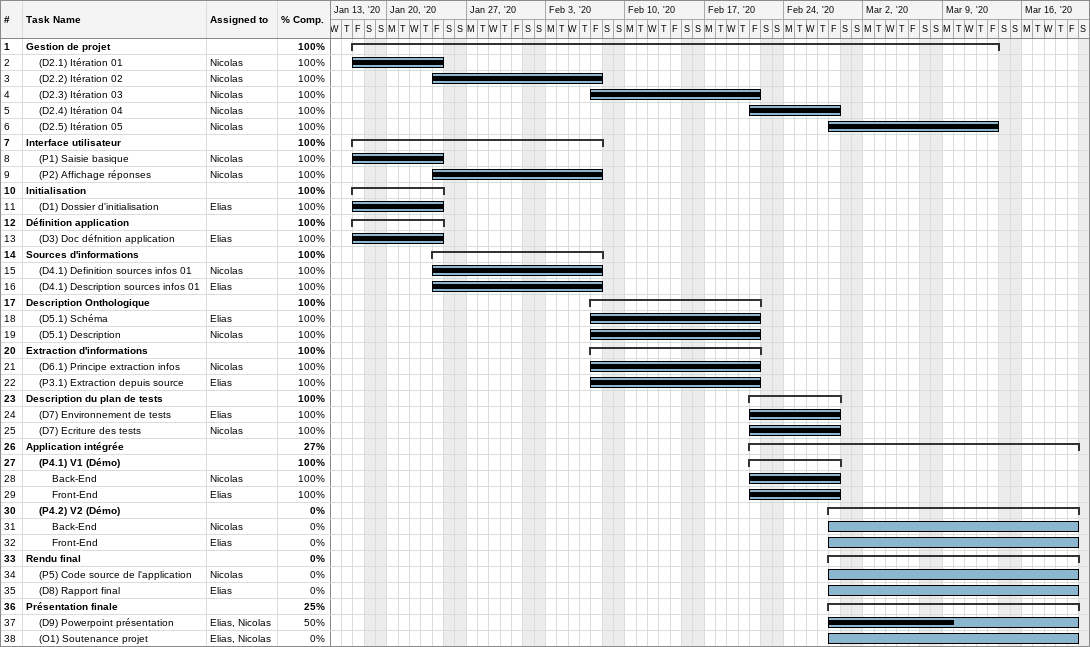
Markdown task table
| ID | Level | Task | Start | Finish | Resources | % complete |
|---|---|---|---|---|---|---|
| 1 | 1 | **Gestion de projet** | 2020-01-17 | 2020-03-13 |  | 100 |
| 2 | 2 | (D2.1) Itération 01 | 2020-01-17 | 2020-01-24 | Nicolas | 100 |
| 3 | 2 | (D2.2) Itération 02 | 2020-01-24 | 2020-02-07 | Nicolas | 100 |
| 4 | 2 | (D2.3) Itération 03 | 2020-02-07 | 2020-02-21 | Nicolas | 100 |
| 5 | 2 | (D2.4) Itération 04 | 2020-02-21 | 2020-02-28 | Nicolas | 100 |
| 6 | 2 | (D2.5) Itération 05 | 2020-02-28 | 2020-03-13 | Nicolas | 100 |
| 7 | 1 | **Interface utilisateur** | 2020-01-17 | 2020-02-07 |  | 100 |
| 8 | 2 | (P1) Saisie basique | 2020-01-17 | 2020-01-24 | Nicolas | 100 |
| 9 | 2 | (P2) Affichage réponses | 2020-01-24 | 2020-02-07 | Nicolas | 100 |
| 10 | 1 | **Initialisation** | 2020-01-17 | 2020-01-24 |  | 100 |
| 11 | 2 | (D1) Dossier d'initialisation | 2020-01-17 | 2020-01-24 | Elias | 100 |
| 12 | 1 | **Définition application** | 2020-01-17 | 2020-01-24 |  | 100 |
| 13 | 2 | (D3) Doc défnition application | 2020-01-17 | 2020-01-24 | Elias | 100 |
| 14 | 1 | **Sources d'informations** | 2020-01-24 | 2020-02-07 |  | 100 |
| 15 | 2 | (D4.1) Definition sources infos 01 | 2020-01-24 | 2020-02-07 | Nicolas | 100 |
| 16 | 2 | (D4.1) Description sources infos 01 | 2020-01-24 | 2020-02-07 | Elias | 100 |
| 17 | 1 | **Description Onthologique** | 2020-02-07 | 2020-02-21 |  | 100 |
| 18 | 2 | (D5.1) Schéma | 2020-02-07 | 2020-02-21 | Elias | 100 |
| 19 | 2 | (D5.1) Description | 2020-02-07 | 2020-02-21 | Nicolas | 100 |
| 20 | 1 | **Extraction d'informations** | 2020-02-07 | 2020-02-21 |  | 100 |
| 21 | 2 | (D6.1) Principe extraction infos | 2020-02-07 | 2020-02-21 | Nicolas | 100 |
| 22 | 2 | (P3.1) Extraction depuis source | 2020-02-07 | 2020-02-21 | Elias | 100 |
| 23 | 1 | **Description du plan de tests** | 2020-02-21 | 2020-02-28 |  | 100 |
| 24 | 2 | (D7) Environnement de tests | 2020-02-21 | 2020-02-28 | Elias | 100 |
| 25 | 2 | (D7) Ecriture des tests | 2020-02-21 | 2020-02-28 | Nicolas | 100 |
| 26 | 1 | **Application intégrée** | 2020-02-21 | 2020-03-20 |  | 27 |
| 27 | 2 | **(P4.1) V1 (Démo)** | 2020-02-21 | 2020-02-28 |  | 100 |
| 28 | 3 | Back-End | 2020-02-21 | 2020-02-28 | Nicolas | 100 |
| 29 | 3 | Front-End | 2020-02-21 | 2020-02-28 | Elias | 100 |
| 30 | 2 | **(P4.2) V2 (Démo)** | 2020-02-28 | 2020-03-20 |  | 0 |
| 31 | 3 | Back-End | 2020-02-28 | 2020-03-20 | Nicolas | 0 |
| 32 | 3 | Front-End | 2020-02-28 | 2020-03-20 | Elias | 0 |
| 33 | 1 | **Rendu final** | 2020-02-28 | 2020-03-20 |  | 0 |
| 34 | 2 | (P5) Code source de l'application | 2020-02-28 | 2020-03-20 | Nicolas | 0 |
| 35 | 2 | (D8) Rapport final | 2020-02-28 | 2020-03-20 | Elias | 0 |
| 36 | 1 | **Présentation finale** | 2020-02-28 | 2020-03-20 |  | 25 |
| 37 | 2 | (D9) Powerpoint présentation | 2020-02-28 | 2020-03-20 | Elias, Nicolas | 50 |
| 38 | 2 | (O1) Soutenance projet | 2020-02-28 | 2020-03-20 | Elias, Nicolas | 0 |
